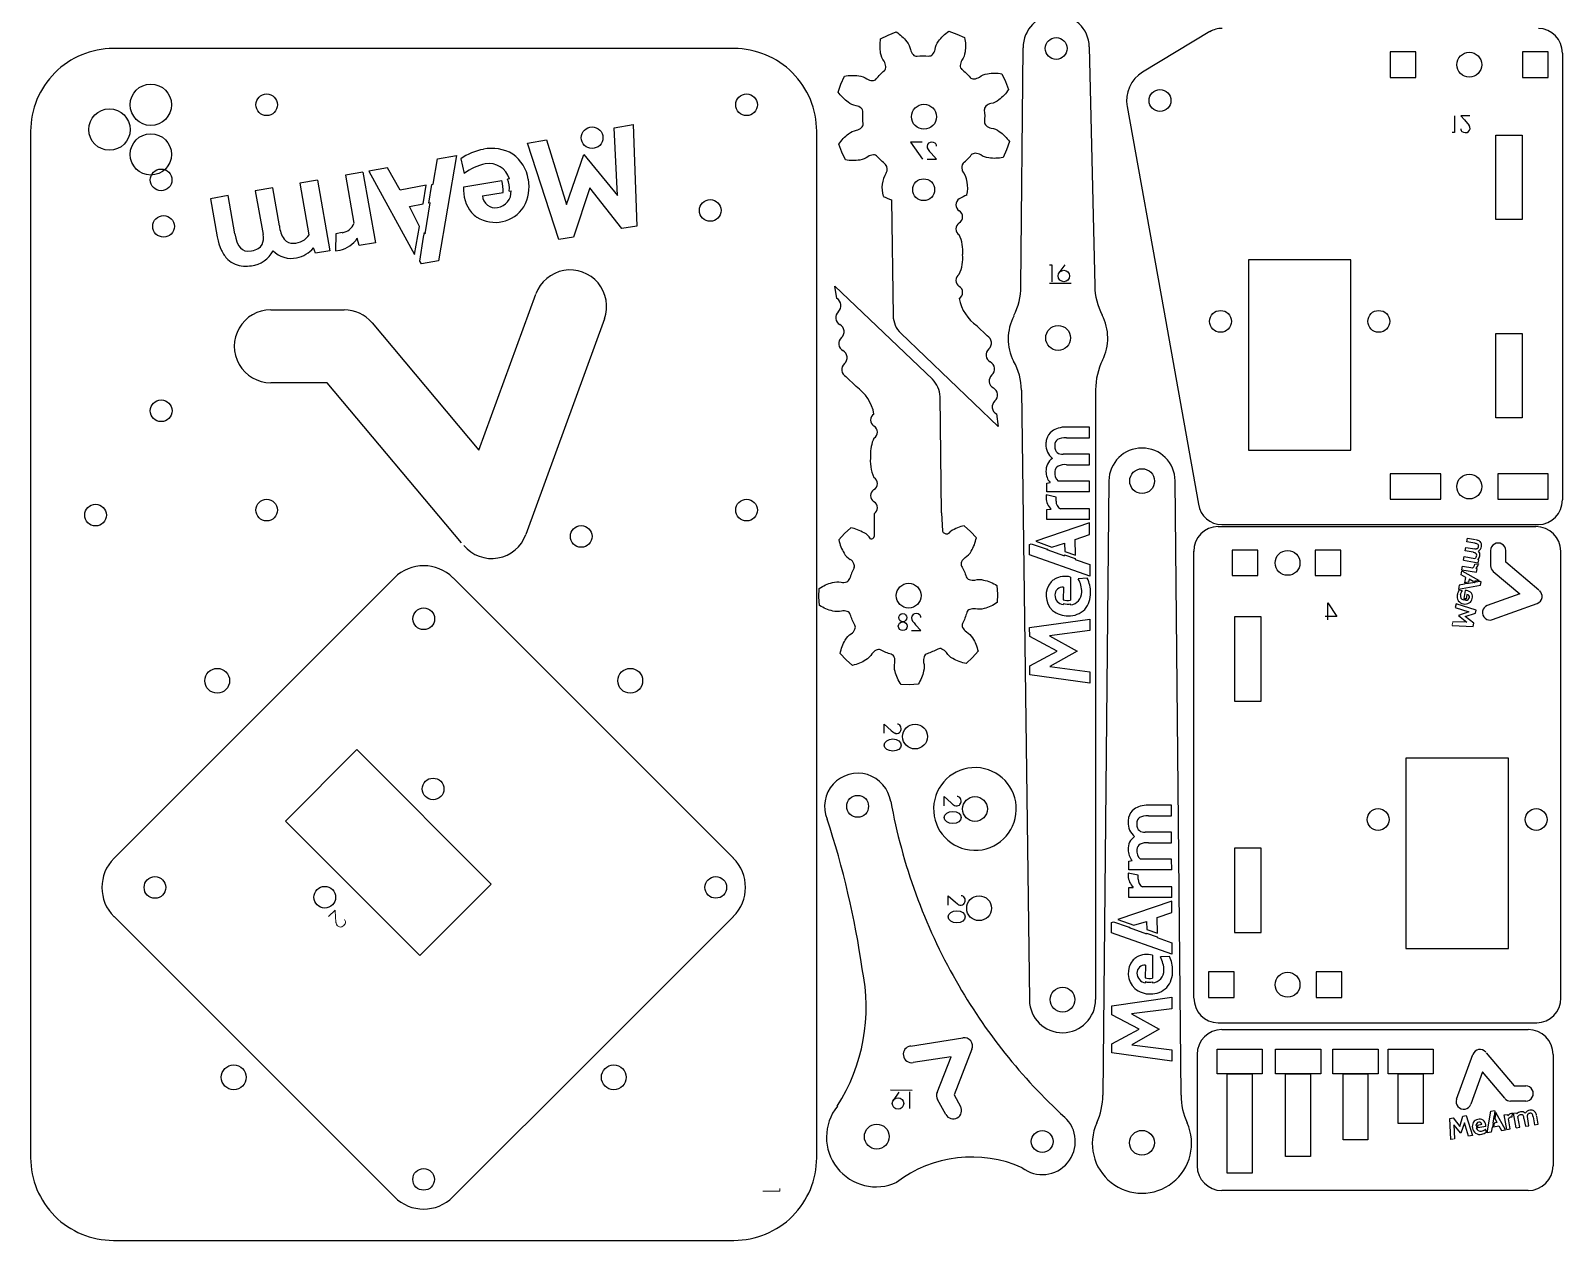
# Model space of a CAD drawing. Header units: centimetres. Extents: x -0.1 to 18.5, y -0.1 to 28.9.
# Drawn here: x -0.05 to 18.46, y -0.07 to 14.56 of the extents above; entities that cross this region are included whole.
import ezdxf

# ---------------------------------------------------------------- set-up
doc = ezdxf.new("R2010")
doc.units = ezdxf.units.CM
doc.header["$MEASUREMENT"] = 0
for name, color, linetype in [('First Cuts', 1, 'Continuous'), ('Last Cut', 250, 'Continuous'), ('Layer 1', 3, 'Continuous'), ('Vector Etch', 5, 'Continuous')]:
    doc.layers.add(name, color=color, linetype=linetype)

msp = doc.modelspace()

# ---------------------------------------------------------------- linework, layer by layer
at = {"layer": 'First Cuts'}
for p, q in [((10.582, 2.281), (11.215, 2.38)), ((11.325, 2.242), (11.111, 1.689)), ((14.289, 2.245), (14.834, 2.245)), ((14.289, 1.945), (14.289, 2.245)), ((14.834, 2.245), (14.834, 1.945)), ((14.993, 2.245), (15.539, 2.245)), ((14.993, 1.945), (14.993, 2.245)), ((15.539, 2.245), (15.539, 1.945)), ((15.688, 2.245), (16.234, 2.245)), ((15.688, 1.945), (15.688, 2.245)), ((16.234, 2.245), (16.234, 1.945)), ((16.353, 2.245), (16.898, 2.245)), ((16.353, 1.945), (16.353, 2.245)), ((16.898, 2.245), (16.898, 1.945)), ((11.072, 2.151), (10.613, 2.08)), ((10.904, 1.718), (11.072, 2.151)), ((14.834, 1.945), (14.289, 1.945)), ((14.411, 0.745), (14.411, 1.945)), ((14.411, 1.945), (14.711, 1.945)), ((14.711, 1.945), (14.711, 0.745)), ((15.539, 1.945), (14.993, 1.945)), ((15.116, 0.945), (15.116, 1.945)), ((15.116, 1.945), (15.416, 1.945)), ((15.416, 1.945), (15.416, 0.945)), ((16.234, 1.945), (15.688, 1.945)), ((15.811, 1.145), (15.811, 1.945)), ((15.811, 1.945), (16.111, 1.945)), ((16.111, 1.945), (16.111, 1.145)), ((16.898, 1.945), (16.353, 1.945)), ((16.476, 1.345), (16.476, 1.945)), ((16.476, 1.945), (16.776, 1.945)), ((16.776, 1.945), (16.776, 1.345)), ((11.111, 1.689), (11.187, 1.551)), ((11.009, 1.453), (10.91, 1.633)), ((16.776, 1.345), (16.476, 1.345)), ((16.111, 1.145), (15.811, 1.145)), ((15.416, 0.945), (15.116, 0.945)), ((14.711, 0.745), (14.411, 0.745))]:
    msp.add_line(p, q, dxfattribs=at)
for points in [[(16.38, 14.299), (16.38, 13.991), (16.69, 13.992), (16.69, 14.299)], [(17.98, 14.299), (17.98, 13.991), (18.29, 13.991), (18.29, 14.299)], [(17.975, 12.275), (17.655, 12.275), (17.655, 13.295), (17.975, 13.295)], [(14.665, 9.485), (15.905, 9.485), (15.905, 11.785), (14.665, 11.785)], [(17.975, 9.875), (17.655, 9.875), (17.655, 10.895), (17.975, 10.895)], [(16.38, 9.199), (16.38, 8.892), (16.99, 8.892), (16.99, 9.199)], [(17.68, 9.199), (17.68, 8.892), (18.29, 8.892), (18.29, 9.199)], [(14.781, 7.968), (14.781, 8.276), (14.471, 8.276), (14.471, 7.968)], [(15.781, 7.968), (15.781, 8.276), (15.471, 8.276), (15.471, 7.968)], [(14.819, 7.472), (14.499, 7.472), (14.499, 6.452), (14.819, 6.452)], [(3.89, 5.865), (5.516, 4.239), (4.652, 3.376), (3.027, 5.001)], [(16.569, 3.462), (17.809, 3.462), (17.809, 5.762), (16.569, 5.762)], [(14.819, 4.672), (14.499, 4.672), (14.499, 3.652), (14.819, 3.652)], [(14.494, 2.868), (14.494, 3.176), (14.184, 3.176), (14.184, 2.868)], [(15.794, 2.868), (15.794, 3.176), (15.484, 3.176), (15.484, 2.868)]]:
    msp.add_lwpolyline(points, close=True, dxfattribs=at)
for centre, radius in [((12.343, 14.342), 0.132), ((17.335, 14.145), 0.15), ((2.801, 13.661), 0.131), ((8.601, 13.661), 0.131), ((13.597, 13.712), 0.132), ((10.745, 13.516), 0.151), ((6.734, 13.263), 0.131), ((1.525, 12.752), 0.131), ((10.741, 12.634), 0.132), ((8.162, 12.383), 0.131), ((1.555, 12.191), 0.131), ((14.329, 11.042), 0.132), ((16.241, 11.042), 0.132), ((12.366, 10.842), 0.15), ((1.526, 9.961), 0.131), ((13.381, 9.111), 0.15), ((17.335, 9.045), 0.15), ((2.801, 8.761), 0.131), ((8.601, 8.761), 0.131), ((0.733, 8.7), 0.131), ((6.602, 8.442), 0.131), ((15.139, 8.122), 0.15), ((10.56, 7.726), 0.15), ((4.699, 7.446), 0.131), ((2.203, 6.697), 0.15), ((7.195, 6.697), 0.15), ((10.637, 6.023), 0.15), ((4.812, 5.389), 0.131), ((9.943, 5.179), 0.132), ((11.361, 5.147), 0.15), ((16.233, 5.019), 0.132), ((18.144, 5.019), 0.132), ((1.451, 4.198), 0.131), ((8.229, 4.199), 0.131), ((3.503, 4.08), 0.131), ((11.411, 3.947), 0.15), ((15.139, 3.022), 0.15), ((12.419, 2.842), 0.15), ((2.403, 1.903), 0.15), ((6.996, 1.903), 0.15), ((10.175, 1.186), 0.15), ((12.174, 1.127), 0.132), ((13.379, 1.111), 0.15), ((4.698, 0.669), 0.131)]:
    msp.add_circle(centre, radius, dxfattribs=at)
for centre, start, end in [((10.597, 2.181), 98.8622, 278.8465), ((11.23, 2.279), 338.8543, 98.8567), ((10.999, 1.682), 158.8641, 208.8584), ((11.098, 1.502), 208.8635, 28.858)]:
    msp.add_arc(centre, 0.102, start, end, dxfattribs=at)
at = {"layer": 'Last Cut'}
msp.add_lwpolyline([(8.448, 14.341), (0.948, 14.341, 0.414214), (-0.052, 13.341), (-0.052, 0.931, 0.414214), (0.948, -0.069), (8.448, -0.069, 0.414214), (9.448, 0.931), (9.448, 13.341, 0.414214)], format="xyb", close=True, dxfattribs=at)
at = {"layer": 'Layer 1'}
for p, q in [((14.201, 14.545), (13.387, 14.056)), ((11.916, 11.464), (11.943, 14.351)), ((12.743, 14.361), (12.809, 11.47)), ((18.46, 14.285), (18.46, 8.885)), ((13.201, 13.638), (13.638, 11.197)), ((10.354, 12.512), (10.372, 11.109)), ((9.691, 11.318), (9.668, 11.468)), ((9.668, 11.468), (10.847, 10.342)), ((13.638, 11.197), (14.061, 8.831)), ((11.385, 10.987), (11.509, 10.867)), ((11.643, 9.773), (10.464, 10.898)), ((9.926, 10.253), (9.802, 10.374)), ((11.922, 10.211), (12.019, 2.837)), ((12.819, 10.217), (12.819, 2.842)), ((10.958, 8.729), (10.939, 10.132)), ((11.62, 9.923), (11.643, 9.773)), ((12.98, 9.115), (12.906, 1.686)), ((13.852, 1.686), (13.78, 9.115)), ((10.142, 8.716), (10.144, 8.442)), ((10.958, 8.729), (10.968, 8.506)), ((9.784, 8.477), (9.86, 8.547)), ((11.232, 8.571), (11.308, 8.502)), ((14.299, 8.562), (18.141, 8.562)), ((14.347, 8.585), (18.17, 8.585)), ((9.715, 8.4), (9.784, 8.477)), ((11.308, 8.502), (11.378, 8.426)), ((14.006, 2.862), (14.006, 8.262)), ((18.442, 5.807), (18.441, 8.262)), ((0.956, 4.552), (4.345, 7.941)), ((5.053, 7.941), (8.441, 4.553)), ((18.442, 2.862), (18.442, 5.807)), ((4.344, 0.456), (0.956, 3.845)), ((8.441, 3.846), (6.774, 2.179)), ((14.299, 2.562), (18.149, 2.562)), ((14.345, 2.479), (18.048, 2.479)), ((6.774, 2.179), (5.051, 0.456)), ((14.045, 2.179), (14.045, 1.499)), ((18.348, 2.179), (18.348, 0.834)), ((14.045, 1.499), (14.045, 0.834)), ((18.048, 0.534), (14.345, 0.534))]:
    msp.add_line(p, q, dxfattribs=at)
for points in [[(10.168, 13.973, -0.048025), (10.266, 14.075, 0.233716), (10.284, 14.123, 0.12831), (10.262, 14.188, -0.135942), (10.221, 14.285, -0.086004), (10.221, 14.458), (10.313, 14.504), (10.41, 14.541, -0.086004), (10.537, 14.423, -0.135942), (10.581, 14.328, 0.12831), (10.614, 14.267, 0.233716), (10.661, 14.249)], [(10.661, 14.249, -0.048025), (10.802, 14.25, 0.233716), (10.849, 14.27, 0.12831), (10.88, 14.331, -0.135942), (10.921, 14.428, -0.086004), (11.045, 14.55), (11.142, 14.516), (11.236, 14.473, -0.086004), (11.241, 14.299, -0.135942), (11.203, 14.201, 0.12831), (11.183, 14.135, 0.233716), (11.203, 14.088)], [(11.201, 14.09, -0.048025), (11.302, 13.992, 0.233716), (11.35, 13.974, 0.12831), (11.415, 13.996, -0.135942), (11.512, 14.036, -0.086004), (11.686, 14.036), (11.731, 13.943), (11.768, 13.846, -0.086004), (11.649, 13.72, -0.135942), (11.554, 13.676, 0.12831), (11.493, 13.643, 0.233716), (11.474, 13.596)], [(10.009, 13.431, -0.048025), (10.007, 13.572, 0.233716), (9.987, 13.619, 0.12831), (9.925, 13.65, -0.135942), (9.829, 13.691, -0.086004), (9.707, 13.814), (9.74, 13.912), (9.784, 14.006, -0.086004), (9.957, 14.011, -0.135942), (10.055, 13.974, 0.12831), (10.121, 13.954, 0.233716), (10.168, 13.973)], [(11.474, 13.597, -0.048025), (11.476, 13.456, 0.233716), (11.496, 13.409, 0.12831), (11.558, 13.379, -0.135942), (11.655, 13.338, -0.086004), (11.778, 13.216), (11.744, 13.118), (11.701, 13.024, -0.086004), (11.528, 13.018, -0.135942), (11.43, 13.055, 0.12831), (11.364, 13.074, 0.233716), (11.317, 13.054)], [(10.281, 12.939, -0.048025), (10.18, 13.037, 0.233716), (10.133, 13.055, 0.12831), (10.067, 13.033, -0.135942), (9.97, 12.993, -0.086004), (9.797, 12.994), (9.751, 13.086), (9.715, 13.183, -0.086004), (9.834, 13.31, -0.135942), (9.929, 13.353, 0.12831), (9.99, 13.386, 0.233716), (10.009, 13.433)], [(11.199, 8.084, -0.048025), (11.255, 7.955, 0.233716), (11.292, 7.92, 0.12831), (11.36, 7.915, -0.135942), (11.465, 7.915, -0.086004), (11.626, 7.848), (11.632, 7.745), (11.629, 7.642, -0.086004), (11.471, 7.57, -0.135942), (11.366, 7.566, 0.12831), (11.298, 7.559, 0.233716), (11.262, 7.523)], [(9.909, 7.37, -0.048025), (9.854, 7.5, 0.233716), (9.817, 7.535, 0.12831), (9.748, 7.54, -0.135942), (9.643, 7.54, -0.086004), (9.483, 7.607), (9.476, 7.71), (9.48, 7.813, -0.086004), (9.638, 7.885, -0.135942), (9.743, 7.888, 0.12831), (9.812, 7.895, 0.233716), (9.847, 7.932)], [(11.262, 7.523, -0.048025), (11.211, 7.391, 0.233716), (11.212, 7.341, 0.12831), (11.257, 7.289, -0.135942), (11.332, 7.215, -0.086004), (11.399, 7.055), (11.331, 6.977), (11.256, 6.906, -0.086004), (11.093, 6.966, -0.135942), (11.016, 7.038, 0.12831), (10.962, 7.081, 0.233716), (10.911, 7.08)], [(10.35, 7.017, -0.048025), (10.219, 7.07, 0.233716), (10.168, 7.068, 0.12831), (10.116, 7.023, -0.135942), (10.042, 6.949, -0.086004), (9.882, 6.883), (9.804, 6.951), (9.733, 7.027, -0.086004), (9.794, 7.189, -0.135942), (9.866, 7.266, 0.12831), (9.91, 7.319, 0.233716), (9.909, 7.37)], [(10.911, 7.08, -0.048025), (10.782, 7.024, 0.233716), (10.746, 6.988, 0.12831), (10.741, 6.919, -0.135942), (10.741, 6.814, -0.086004), (10.674, 6.654), (10.571, 6.647), (10.468, 6.651, -0.086004), (10.396, 6.809, -0.135942), (10.393, 6.914, 0.12831), (10.386, 6.983, 0.233716), (10.35, 7.018)]]:
    msp.add_lwpolyline(points, format="xyb", dxfattribs=at)
for centre, radius, start, end in [((12.343, 14.352), 0.4, 1.2969, 180.1729), ((14.347, 14.302), 0.283, 90.0536, 121.0509), ((18.165, 14.29), 0.295, 359.0903, 89.0355), ((13.599, 13.711), 0.405, 121.5603, 190.4708), ((10.708, 13.55), 0.785, 310.5848, 320.842), ((10.607, 12.652), 0.37, 149.9622, 195.2299), ((10.219, 12.884), 0.0826, 324.8063, 41.1432), ((11.273, 12.905), 0.0732, 137.6571, 206.1693), ((10.885, 12.657), 0.388, 347.053, 33.6892), ((10.625, 13.319), 0.852, 243.9162, 251.4724), ((11.216, 12.452), 0.0858, 122.2766, 238.752), ((13.209, 8.547), 4.469, 115.8198, 117.1297), ((11.215, 12.16), 0.0851, 120.9818, 239.0182), ((11.127, 12.306), 0.0851, 300.9784, 59.0216), ((10.737, 11.89), 0.477, 355.3622, 24.4893), ((10.75, 11.806), 0.464, 335.1644, 5.5826), ((11.215, 11.538), 0.0851, 120.9823, 239.0256), ((9.646, 11.233), 0.0965, 311.6057, 61.8212), ((11.127, 11.392), 0.0851, 300.9724, 59.0276), ((11.679, 11.412), 0.516, 190.3626, 235.3683), ((11.116, 11.472), 0.8, 333.273, 359.4535), ((13.608, 11.488), 0.8, 181.2963, 207.4893), ((9.774, 11.088), 0.0965, 131.6105, 241.8083), ((10.672, 11.115), 0.3, 181.0441, 226.0438), ((12.366, 10.842), 0.6, 333.4706, 27.4799), ((9.683, 10.918), 0.0965, 311.6201, 61.8059), ((12.363, 10.831), 0.6, 152.7001, 206.7174), ((9.811, 10.774), 0.0965, 131.6073, 241.8123), ((11.464, 10.781), 0.0965, 311.6076, 61.8185), ((9.72, 10.604), 0.0965, 311.6118, 61.8071), ((11.592, 10.637), 0.0965, 131.6118, 241.8071), ((11.501, 10.467), 0.0965, 311.6073, 61.8123), ((11.254, 10.217), 0.668, 359.4357, 30.9804), ((13.619, 10.216), 0.8, 153.4726, 179.9986), ((9.848, 10.459), 0.0965, 131.6076, 241.8185), ((11.629, 10.323), 0.0965, 131.6201, 241.8059), ((9.633, 9.829), 0.516, 10.3626, 55.3683), ((10.639, 10.126), 0.3, 1.0441, 46.0438), ((11.538, 10.152), 0.0965, 311.6105, 61.8083), ((11.666, 10.008), 0.0965, 131.6057, 241.8212), ((10.184, 9.849), 0.0851, 120.9724, 239.0276), ((10.528, 9.446), 0.429, 154.6294, 183.3067), ((10.097, 9.703), 0.0851, 300.9823, 59.0256), ((13.38, 9.111), 0.4, 0.56, 179.4314), ((10.607, 9.361), 0.511, 173.3117, 203.9982), ((10.097, 9.081), 0.0851, 300.9818, 59.0182), ((10.184, 8.935), 0.0851, 120.9784, 239.0216), ((10.096, 8.788), 0.0858, 302.2766, 58.752), ((14.35, 8.878), 0.293, 189.355, 269.2705), ((18.165, 8.88), 0.295, 270.9501, 0.9237), ((9.761, 8.048), 0.508, 59.1984, 78.8608), ((11.337, 8.074), 0.508, 101.9482, 121.6106), ((14.303, 8.265), 0.297, 90.6986, 180.6686), ((18.141, 8.262), 0.3, 0.0282, 89.9997), ((10.212, 8.508), 0.508, 192.2168, 211.8792), ((9.93, 8.312), 0.197, 31.0466, 62.0123), ((10.105, 8.453), 0.0408, 260.3161, 343.4841), ((11.017, 8.528), 0.054, 203.5635, 281.6328), ((11.005, 8.55), 0.0781, 286.7188, 326.3575), ((10.88, 8.526), 0.508, 328.9298, 348.5922), ((9.952, 8.335), 0.197, 209.0653, 240.031), ((9.776, 8.053), 0.136, 25.9246, 55.1712), ((11.322, 8.077), 0.136, 125.6378, 154.8844), ((11.142, 8.357), 0.197, 300.778, 331.7437), ((4.699, 7.588), 0.5, 45, 135), ((10.552, 7.721), 0.736, 152.4564, 163.4544), ((9.847, 8.086), 0.0575, 334.6836, 27.3029), ((11.25, 8.109), 0.0575, 153.5061, 206.1254), ((10.637, 6.023), 0.5, 268.2107, 268.2107), ((9.945, 5.177), 0.402, 8.7174, 202.4361), ((11.361, 5.147), 0.5, 268.517, 268.2107), ((17.119, 6.476), 6.888, 190.3497, 209.6458), ((-0.32, 1.743), 10.423, 8.1048, 18.3468), ((1.31, 4.198), 0.5, 135, 225), ((8.087, 4.199), 0.5, 315, 45), ((11.411, 3.947), 0.5, 271.483, 271.483), ((7.797, 2.756), 2.249, 327.6825, 11.7178), ((16.98, 6.382), 6.721, 209.5356, 227.567), ((12.419, 2.842), 0.4, 180.7533, 0.0002), ((14.303, 2.858), 0.296, 179.3162, 269.3105), ((18.146, 2.858), 0.296, 270.6864, 0.6827), ((14.346, 2.178), 0.301, 90.1673, 179.8308), ((18.047, 2.178), 0.301, 0.1692, 89.8327), ((12.059, 1.695), 0.847, 336.0799, 359.438), ((14.699, 1.694), 0.847, 180.5178, 203.8794), ((10.167, 1.179), 0.6, 141.4374, 294.7028), ((12.174, 1.127), 0.4, 232.6673, 47.3451), ((13.379, 1.101), 0.6, 155.3946, 231.7944), ((13.379, 1.101), 0.6, 308.1991, 24.5947), ((11.323, -0.571), 1.509, 66.2163, 127.0829), ((14.346, 0.835), 0.301, 180.1692, 269.8327), ((18.047, 0.835), 0.301, 270.1673, 359.8308), ((13.379, 1.101), 0.6, 231.7944, 308.1948), ((4.698, 0.81), 0.5, 225, 315)]:
    msp.add_arc(centre, radius, start, end, dxfattribs=at)
at = {"layer": 'Vector Etch'}
for p, q in [((17.157, 13.529), (17.157, 13.326)), ((17.343, 13.529), (17.232, 13.529)), ((17.232, 13.529), (17.278, 13.478)), ((7.001, 13.382), (7.229, 13.422)), ((7.039, 12.563), (7.001, 13.382)), ((7.229, 13.422), (7.273, 12.195)), ((17.278, 13.478), (17.335, 13.41)), ((5.954, 13.198), (6.182, 13.238)), ((6.331, 12.03), (5.954, 13.198)), ((6.182, 13.238), (6.425, 12.454)), ((10.721, 13.208), (10.583, 13.208)), ((10.583, 13.208), (10.729, 13.005)), ((17.157, 13.326), (17.128, 13.326)), ((4.815, 12.699), (4.867, 13.006)), ((4.867, 13.006), (5.094, 13.046)), ((5.094, 13.046), (4.879, 11.774)), ((5.147, 13.006), (5.189, 12.829)), ((6.425, 12.454), (6.635, 13.058)), ((6.635, 13.058), (7.039, 12.563)), ((10.784, 13.005), (10.896, 13.005)), ((10.896, 13.005), (10.832, 13.075)), ((3.965, 12.848), (3.753, 12.811)), ((3.753, 12.811), (3.856, 12.228)), ((3.965, 12.848), (4.116, 11.993)), ((4.263, 12.9), (4.036, 12.86)), ((4.036, 12.86), (4.589, 11.851)), ((4.416, 12.629), (4.263, 12.9)), ((2.874, 12.656), (2.664, 12.619)), ((2.664, 12.619), (2.757, 12.091)), ((2.955, 12.196), (2.874, 12.656)), ((3.415, 12.751), (3.203, 12.714)), ((3.203, 12.714), (3.312, 12.09)), ((3.415, 12.751), (3.565, 11.896)), ((4.727, 12.689), (4.416, 12.629)), ((4.693, 12.465), (4.727, 12.689)), ((4.762, 12.471), (4.797, 12.696)), ((4.797, 12.696), (4.815, 12.699)), ((5.182, 12.669), (5.642, 12.745)), ((5.409, 12.561), (5.66, 12.6)), ((5.734, 12.766), (5.713, 12.762)), ((5.733, 12.618), (5.754, 12.621)), ((6.705, 12.658), (6.51, 12.061)), ((7.094, 12.164), (6.705, 12.658)), ((2.336, 12.562), (2.124, 12.524)), ((2.124, 12.524), (2.204, 12.064)), ((2.416, 12.101), (2.336, 12.562)), ((4.529, 12.431), (4.693, 12.465)), ((4.647, 12.19), (4.529, 12.431)), ((4.715, 12.102), (4.777, 12.474)), ((4.777, 12.474), (4.762, 12.471)), ((2.204, 12.064), (2.214, 12.017)), ((2.416, 12.101), (2.427, 12.047)), ((2.427, 12.047), (2.442, 12.002)), ((2.761, 12.059), (2.757, 12.091)), ((2.761, 12.027), (2.761, 12.059)), ((3.637, 12.101), (3.631, 11.894)), ((3.715, 12.115), (3.637, 12.101)), ((3.917, 11.958), (3.896, 12.048)), ((4.589, 11.851), (4.647, 12.19)), ((4.653, 11.771), (4.698, 12.062)), ((4.698, 12.062), (4.707, 12.117)), ((4.707, 12.117), (4.715, 12.102)), ((6.51, 12.061), (6.331, 12.03)), ((7.273, 12.195), (7.094, 12.164)), ((2.214, 12.017), (2.224, 11.978)), ((2.224, 11.978), (2.239, 11.937)), ((2.239, 11.937), (2.255, 11.9)), ((2.442, 12.002), (2.461, 11.961)), ((2.461, 11.961), (2.483, 11.931)), ((2.483, 11.931), (2.51, 11.91)), ((2.51, 11.91), (2.539, 11.896)), ((2.539, 11.896), (2.575, 11.892)), ((2.575, 11.892), (2.617, 11.895)), ((2.617, 11.895), (2.64, 11.9)), ((2.64, 11.9), (2.664, 11.908)), ((2.664, 11.908), (2.682, 11.914)), ((2.682, 11.914), (2.7, 11.924)), ((2.7, 11.924), (2.727, 11.945)), ((2.727, 11.945), (2.745, 11.97)), ((2.745, 11.97), (2.756, 11.998)), ((2.756, 11.998), (2.761, 12.027)), ((3.391, 11.865), (3.367, 11.93)), ((3.565, 11.896), (3.391, 11.865)), ((3.631, 11.894), (3.687, 11.903)), ((4.116, 11.993), (3.917, 11.958)), ((4.672, 11.738), (4.653, 11.771)), ((4.879, 11.774), (4.672, 11.738)), ((12.263, 11.725), (12.292, 11.725)), ((12.292, 11.725), (12.292, 11.522)), ((12.447, 11.726), (12.376, 11.627)), ((12.262, 11.504), (12.523, 11.504)), ((5.367, 9.484), (6.055, 11.373)), ((2.851, 11.182), (3.737, 11.182)), ((4.075, 11.024), (5.367, 9.484)), ((6.883, 11.072), (5.934, 8.465)), ((3.532, 10.301), (2.851, 10.301)), ((5.157, 8.364), (3.532, 10.301)), ((12.389, 9.757), (12.365, 9.751)), ((12.406, 9.631), (12.38, 9.624)), ((12.414, 9.762), (12.389, 9.757)), ((12.434, 9.635), (12.406, 9.631)), ((12.438, 9.764), (12.414, 9.762)), ((12.467, 9.636), (12.434, 9.635)), ((12.467, 9.765), (12.438, 9.764)), ((12.746, 9.765), (12.467, 9.765)), ((12.467, 9.636), (12.746, 9.636)), ((12.746, 9.636), (12.746, 9.765)), ((12.327, 9.564), (12.325, 9.539)), ((12.325, 9.539), (12.325, 9.525)), ((12.325, 9.525), (12.327, 9.51)), ((12.334, 9.585), (12.327, 9.564)), ((12.327, 9.51), (12.33, 9.499)), ((12.33, 9.499), (12.333, 9.487)), ((12.333, 9.487), (12.343, 9.469)), ((12.345, 9.601), (12.334, 9.585)), ((12.343, 9.469), (12.356, 9.456)), ((12.36, 9.614), (12.345, 9.601)), ((12.356, 9.456), (12.371, 9.446)), ((12.38, 9.624), (12.36, 9.614)), ((12.371, 9.446), (12.388, 9.441)), ((12.388, 9.441), (12.407, 9.438)), ((12.407, 9.438), (12.426, 9.437)), ((12.746, 9.437), (12.426, 9.437)), ((12.467, 9.309), (12.746, 9.309)), ((12.746, 9.309), (12.746, 9.437)), ((12.228, 9.087), (12.268, 9.094)), ((12.228, 8.981), (12.228, 9.087)), ((12.747, 9.11), (12.368, 9.11)), ((12.747, 8.982), (12.747, 9.11)), ((12.341, 8.918), (12.22, 8.943)), ((12.22, 8.943), (12.22, 8.908)), ((12.747, 8.982), (12.228, 8.981)), ((12.341, 8.87), (12.341, 8.918)), ((12.228, 8.767), (12.283, 8.77)), ((12.228, 8.647), (12.228, 8.767)), ((12.747, 8.776), (12.393, 8.776)), ((12.747, 8.648), (12.747, 8.776)), ((12.747, 8.605), (12.096, 8.383)), ((12.747, 8.648), (12.228, 8.647)), ((12.747, 8.467), (12.747, 8.605)), ((12.021, 8.346), (12.042, 8.353)), ((12.021, 8.22), (12.021, 8.346)), ((12.042, 8.353), (12.209, 8.297)), ((12.096, 8.383), (12.29, 8.314)), ((12.29, 8.314), (12.443, 8.359)), ((12.443, 8.359), (12.447, 8.259)), ((12.572, 8.405), (12.747, 8.467)), ((12.575, 8.215), (12.572, 8.405)), ((17.306, 8.378), (17.314, 8.422)), ((17.402, 8.361), (17.306, 8.378)), ((17.314, 8.422), (17.409, 8.405)), ((17.402, 8.361), (17.413, 8.359)), ((17.413, 8.359), (17.422, 8.356)), ((17.419, 8.403), (17.427, 8.401)), ((17.422, 8.356), (17.431, 8.352)), ((17.427, 8.401), (17.436, 8.398)), ((17.431, 8.352), (17.437, 8.347)), ((17.436, 8.398), (17.443, 8.395)), ((17.437, 8.347), (17.441, 8.342)), ((17.441, 8.342), (17.444, 8.336)), ((17.444, 8.336), (17.445, 8.328)), ((12.748, 7.963), (12.021, 8.22)), ((12.209, 8.297), (12.241, 8.286)), ((12.241, 8.286), (12.231, 8.283)), ((12.231, 8.283), (12.444, 8.208)), ((12.444, 8.208), (12.444, 8.218)), ((12.444, 8.218), (12.572, 8.174)), ((12.447, 8.259), (12.575, 8.215)), ((12.572, 8.174), (12.572, 8.163)), ((12.572, 8.163), (12.748, 8.101)), ((17.267, 8.154), (17.275, 8.198)), ((17.267, 8.154), (17.444, 8.123)), ((17.275, 8.198), (17.404, 8.176)), ((17.287, 8.266), (17.294, 8.31)), ((17.382, 8.25), (17.287, 8.266)), ((17.294, 8.31), (17.404, 8.291)), ((17.41, 8.29), (17.404, 8.291)), ((17.417, 8.29), (17.41, 8.29)), ((17.423, 8.291), (17.417, 8.29)), ((17.429, 8.293), (17.423, 8.291)), ((17.434, 8.297), (17.429, 8.293)), ((17.438, 8.302), (17.434, 8.297)), ((17.451, 8.159), (17.437, 8.164)), ((17.44, 8.306), (17.438, 8.302)), ((17.442, 8.31), (17.44, 8.306)), ((17.443, 8.315), (17.442, 8.31)), ((17.444, 8.32), (17.443, 8.315)), ((17.445, 8.328), (17.444, 8.32)), ((17.444, 8.123), (17.451, 8.159)), ((17.592, 8.271), (17.592, 8.088)), ((17.775, 8.13), (17.775, 8.271)), ((12.748, 8.101), (12.748, 7.963)), ((17.236, 7.979), (17.245, 8.026)), ((17.292, 7.947), (17.236, 7.979)), ((17.245, 8.026), (17.454, 7.911)), ((17.247, 8.04), (17.255, 8.084)), ((17.247, 8.04), (17.424, 8.009)), ((17.255, 8.084), (17.376, 8.063)), ((17.399, 8.092), (17.402, 8.108)), ((17.402, 8.108), (17.445, 8.11)), ((17.431, 8.05), (17.413, 8.055)), ((17.424, 8.009), (17.431, 8.05)), ((17.445, 8.11), (17.443, 8.098)), ((17.625, 8.018), (17.944, 7.75)), ((18.176, 7.793), (17.775, 8.13)), ((12.43, 7.828), (12.427, 7.676)), ((12.517, 7.95), (12.514, 7.671)), ((12.719, 7.936), (12.61, 7.93)), ((17.214, 7.854), (17.206, 7.806)), ((17.206, 7.806), (17.469, 7.851)), ((17.278, 7.864), (17.214, 7.854)), ((17.214, 7.796), (17.251, 7.787)), ((17.284, 7.788), (17.268, 7.693)), ((17.279, 7.868), (17.278, 7.864)), ((17.325, 7.875), (17.279, 7.868)), ((17.28, 7.882), (17.292, 7.947)), ((17.327, 7.89), (17.28, 7.882)), ((17.402, 7.885), (17.325, 7.872)), ((17.325, 7.872), (17.325, 7.875)), ((17.334, 7.924), (17.327, 7.89)), ((17.383, 7.899), (17.334, 7.924)), ((17.454, 7.911), (17.383, 7.899)), ((17.41, 7.888), (17.399, 7.887)), ((17.399, 7.887), (17.402, 7.885)), ((17.47, 7.898), (17.41, 7.888)), ((17.469, 7.851), (17.477, 7.894)), ((17.477, 7.894), (17.47, 7.898)), ((12.43, 7.631), (12.43, 7.618)), ((12.517, 7.615), (12.517, 7.628)), ((15.625, 7.435), (15.625, 7.64)), ((15.625, 7.64), (15.736, 7.473)), ((17.175, 7.628), (17.166, 7.581)), ((17.417, 7.55), (17.175, 7.628)), ((17.264, 7.674), (17.265, 7.678)), ((17.295, 7.674), (17.294, 7.67)), ((17.307, 7.741), (17.298, 7.689)), ((17.944, 7.75), (17.553, 7.607)), ((17.615, 7.436), (18.155, 7.632)), ((12.022, 7.34), (12.748, 7.441)), ((12.748, 7.441), (12.749, 7.303)), ((15.736, 7.473), (15.592, 7.473)), ((17.306, 7.404), (17.137, 7.411)), ((17.166, 7.581), (17.329, 7.531)), ((17.329, 7.531), (17.204, 7.487)), ((17.204, 7.487), (17.306, 7.404)), ((17.286, 7.473), (17.41, 7.513)), ((17.389, 7.392), (17.286, 7.473)), ((17.41, 7.513), (17.417, 7.55)), ((10.596, 7.304), (10.707, 7.304)), ((10.707, 7.304), (10.644, 7.374)), ((12.023, 7.231), (12.022, 7.34)), ((12.354, 7.055), (12.023, 7.231)), ((12.749, 7.303), (12.262, 7.24)), ((12.262, 7.24), (12.596, 7.055)), ((17.128, 7.364), (17.382, 7.355)), ((17.382, 7.355), (17.389, 7.392)), ((12.023, 6.877), (12.354, 7.055)), ((12.596, 7.055), (12.264, 6.868)), ((12.023, 6.768), (12.023, 6.877)), ((12.264, 6.868), (12.749, 6.806)), ((12.749, 6.668), (12.023, 6.768)), ((12.749, 6.806), (12.749, 6.668)), ((10.265, 6.062), (10.265, 6.173)), ((10.265, 6.173), (10.35, 6.096)), ((10.35, 6.096), (10.37, 6.079)), ((10.37, 6.079), (10.38, 6.072)), ((10.38, 6.072), (10.391, 6.065)), ((10.989, 5.186), (10.989, 5.297)), ((10.989, 5.297), (11.074, 5.22)), ((11.074, 5.22), (11.094, 5.203)), ((11.094, 5.203), (11.103, 5.196)), ((11.103, 5.196), (11.115, 5.19)), ((13.38, 5.186), (13.357, 5.18)), ((13.406, 5.191), (13.38, 5.186)), ((13.43, 5.193), (13.406, 5.191)), ((13.459, 5.193), (13.43, 5.193)), ((13.738, 5.194), (13.459, 5.193)), ((13.738, 5.065), (13.738, 5.194)), ((13.326, 5.014), (13.319, 4.993)), ((13.336, 5.03), (13.326, 5.014)), ((13.351, 5.043), (13.336, 5.03)), ((13.372, 5.053), (13.351, 5.043)), ((13.398, 5.06), (13.372, 5.053)), ((13.426, 5.064), (13.398, 5.06)), ((13.459, 5.065), (13.426, 5.064)), ((13.459, 5.065), (13.738, 5.065)), ((13.319, 4.993), (13.317, 4.968)), ((13.317, 4.968), (13.317, 4.954)), ((13.317, 4.954), (13.319, 4.939)), ((13.319, 4.939), (13.321, 4.928)), ((13.321, 4.928), (13.325, 4.916)), ((13.325, 4.916), (13.335, 4.898)), ((13.335, 4.898), (13.348, 4.885)), ((13.348, 4.885), (13.363, 4.875)), ((13.363, 4.875), (13.38, 4.87)), ((13.38, 4.87), (13.399, 4.866)), ((13.399, 4.866), (13.418, 4.865)), ((13.738, 4.866), (13.418, 4.865)), ((13.738, 4.738), (13.738, 4.866)), ((13.459, 4.738), (13.738, 4.738)), ((13.22, 4.516), (13.26, 4.523)), ((13.22, 4.41), (13.22, 4.516)), ((13.738, 4.539), (13.36, 4.539)), ((13.739, 4.41), (13.738, 4.539)), ((13.333, 4.347), (13.212, 4.371)), ((13.212, 4.371), (13.212, 4.337)), ((13.739, 4.41), (13.22, 4.41)), ((13.333, 4.299), (13.333, 4.347)), ((11.039, 3.986), (11.039, 4.097)), ((11.039, 4.097), (11.124, 4.02)), ((13.22, 4.196), (13.275, 4.199)), ((13.22, 4.076), (13.22, 4.196)), ((13.739, 4.076), (13.22, 4.076)), ((13.739, 4.205), (13.385, 4.205)), ((13.739, 4.076), (13.739, 4.205)), ((11.124, 4.02), (11.144, 4.003)), ((11.144, 4.003), (11.153, 3.996)), ((11.153, 3.996), (11.165, 3.99)), ((13.739, 4.034), (13.088, 3.812)), ((13.564, 3.833), (13.739, 3.896)), ((13.739, 3.896), (13.739, 4.034)), ((13.013, 3.775), (13.034, 3.782)), ((13.013, 3.649), (13.013, 3.775)), ((13.034, 3.782), (13.201, 3.726)), ((13.088, 3.812), (13.281, 3.743)), ((13.201, 3.726), (13.232, 3.715)), ((13.232, 3.715), (13.223, 3.712)), ((13.223, 3.712), (13.436, 3.637)), ((13.281, 3.743), (13.435, 3.788)), ((13.435, 3.788), (13.439, 3.688)), ((13.567, 3.644), (13.564, 3.833)), ((13.74, 3.392), (13.013, 3.649)), ((13.436, 3.637), (13.436, 3.646)), ((13.436, 3.646), (13.564, 3.603)), ((13.439, 3.688), (13.567, 3.644)), ((13.564, 3.603), (13.564, 3.592)), ((13.564, 3.592), (13.74, 3.53)), ((13.74, 3.53), (13.74, 3.392)), ((13.508, 3.379), (13.506, 3.1)), ((13.711, 3.365), (13.602, 3.358)), ((13.421, 3.257), (13.419, 3.105)), ((13.422, 3.06), (13.422, 3.047)), ((13.509, 3.044), (13.509, 3.057)), ((13.014, 2.768), (13.74, 2.87)), ((13.74, 2.87), (13.74, 2.732)), ((13.014, 2.66), (13.014, 2.768)), ((13.346, 2.484), (13.014, 2.66)), ((13.74, 2.732), (13.254, 2.669)), ((13.254, 2.669), (13.588, 2.484)), ((13.015, 2.306), (13.346, 2.484)), ((13.588, 2.484), (13.255, 2.297)), ((13.015, 2.197), (13.015, 2.306)), ((13.255, 2.297), (13.741, 2.235)), ((13.741, 2.235), (13.741, 2.097)), ((13.741, 2.097), (13.015, 2.197)), ((17.182, 1.639), (17.379, 2.179)), ((17.54, 2.2), (17.876, 1.799)), ((17.496, 1.968), (17.354, 1.577)), ((17.764, 1.649), (17.496, 1.968)), ((10.602, 1.745), (10.342, 1.746)), ((10.44, 1.722), (10.371, 1.622)), ((10.572, 1.524), (10.573, 1.727)), ((17.876, 1.799), (18.017, 1.799)), ((17.553, 1.23), (17.597, 1.493)), ((17.597, 1.493), (17.64, 1.501)), ((17.644, 1.494), (17.635, 1.434)), ((17.64, 1.501), (17.644, 1.494)), ((18.017, 1.616), (17.834, 1.616)), ((17.101, 1.406), (17.139, 1.413)), ((17.111, 1.152), (17.101, 1.406)), ((17.139, 1.413), (17.219, 1.31)), ((17.234, 1.228), (17.15, 1.33)), ((17.15, 1.33), (17.158, 1.16)), ((17.219, 1.31), (17.259, 1.434)), ((17.277, 1.353), (17.234, 1.228)), ((17.259, 1.434), (17.297, 1.441)), ((17.327, 1.19), (17.277, 1.353)), ((17.297, 1.441), (17.374, 1.199)), ((17.42, 1.319), (17.416, 1.318)), ((17.488, 1.331), (17.435, 1.322)), ((17.535, 1.308), (17.439, 1.292)), ((17.611, 1.302), (17.6, 1.238)), ((17.614, 1.302), (17.611, 1.302)), ((17.622, 1.349), (17.614, 1.302)), ((17.631, 1.426), (17.618, 1.348)), ((17.618, 1.348), (17.622, 1.349)), ((17.636, 1.35), (17.629, 1.304)), ((17.629, 1.304), (17.693, 1.316)), ((17.633, 1.422), (17.631, 1.426)), ((17.635, 1.434), (17.633, 1.422)), ((17.67, 1.358), (17.636, 1.35)), ((17.657, 1.477), (17.645, 1.407)), ((17.645, 1.407), (17.67, 1.358)), ((17.772, 1.268), (17.657, 1.477)), ((17.693, 1.316), (17.725, 1.26)), ((17.755, 1.448), (17.796, 1.455)), ((17.787, 1.271), (17.755, 1.448)), ((17.796, 1.455), (17.801, 1.437)), ((17.83, 1.279), (17.809, 1.4)), ((17.838, 1.423), (17.855, 1.426)), ((17.856, 1.469), (17.844, 1.467)), ((17.855, 1.426), (17.856, 1.469)), ((17.869, 1.468), (17.906, 1.475)), ((17.901, 1.291), (17.869, 1.468)), ((17.901, 1.291), (17.945, 1.299)), ((17.906, 1.475), (17.91, 1.461)), ((17.945, 1.299), (17.922, 1.428)), ((17.996, 1.406), (18.013, 1.311)), ((18.013, 1.311), (18.056, 1.318)), ((18.037, 1.447), (18.036, 1.441)), ((18.036, 1.441), (18.036, 1.434)), ((18.036, 1.434), (18.037, 1.428)), ((18.039, 1.453), (18.037, 1.447)), ((18.056, 1.318), (18.037, 1.428)), ((18.043, 1.458), (18.039, 1.453)), ((18.049, 1.462), (18.043, 1.458)), ((18.052, 1.464), (18.049, 1.462)), ((18.056, 1.466), (18.052, 1.464)), ((18.061, 1.467), (18.056, 1.466)), ((18.066, 1.468), (18.061, 1.467)), ((18.075, 1.469), (18.066, 1.468)), ((18.082, 1.468), (18.075, 1.469)), ((18.088, 1.465), (18.082, 1.468)), ((18.094, 1.461), (18.088, 1.465)), ((18.098, 1.455), (18.094, 1.461)), ((18.102, 1.446), (18.098, 1.455)), ((18.105, 1.437), (18.102, 1.446)), ((18.107, 1.426), (18.105, 1.437)), ((18.107, 1.426), (18.124, 1.33)), ((18.124, 1.33), (18.168, 1.338)), ((18.144, 1.46), (18.141, 1.467)), ((18.147, 1.451), (18.144, 1.46)), ((18.149, 1.443), (18.147, 1.451)), ((18.168, 1.338), (18.151, 1.433)), ((17.374, 1.199), (17.327, 1.19)), ((17.42, 1.288), (17.425, 1.289)), ((17.542, 1.238), (17.533, 1.275)), ((17.6, 1.238), (17.553, 1.23)), ((17.725, 1.26), (17.772, 1.268)), ((17.787, 1.271), (17.83, 1.279))]:
    msp.add_line(p, q, dxfattribs=at)
at = {"layer": 'Vector Etch', "color": 1}
for centre in [(1.401, 13.661), (0.901, 13.361), (1.401, 13.061)]:
    msp.add_circle(centre, 0.25, dxfattribs=at)
at = {"layer": 'Vector Etch'}
for centre, radius in [((12.436, 11.591), 0.0694), ((10.489, 7.357), 0.0542), ((10.489, 7.46), 0.0487), ((10.431, 1.587), 0.0694)]:
    msp.add_circle(centre, radius, dxfattribs=at)
for centre, radius, start, end in [((17.275, 13.369), 0.0429, 177.5115, 230.8793), ((17.288, 13.396), 0.0711, 234.756, 303.232), ((17.287, 13.378), 0.0579, 313.2365, 33.8205), ((10.84, 13.155), 0.0577, 132.7291, 218.5453), ((10.84, 13.138), 0.0711, 54.7566, 123.2326), ((10.852, 13.164), 0.0435, 357.8859, 47.2787), ((5.524, 12.492), 0.638, 99.3049, 126.2641), ((5.526, 12.659), 0.475, 58.453, 102.7988), ((5.511, 12.69), 0.457, 8.8385, 54.7613), ((11.083, 13.322), 0.352, 215.1458, 224.5692), ((5.552, 12.374), 0.582, 100.8818, 128.6374), ((5.489, 12.695), 0.255, 16.1241, 100.6291), ((5.622, 12.633), 0.442, 175.398, 218.7271), ((5.562, 12.608), 0.193, 279.081, 3.8048), ((5.209, 12.619), 0.451, 357.5634, 16.1973), ((5.471, 12.655), 0.264, 351.9218, 23.9643), ((5.475, 12.668), 0.497, 330.9992, 10.6384), ((5.559, 12.658), 0.419, 238.6916, 326.6866), ((5.563, 12.57), 0.154, 183.4977, 280.9886), ((3.689, 12.291), 0.179, 278.4503, 339.0678), ((5.542, 12.589), 0.352, 221.2599, 235.277), ((3.293, 12.225), 0.339, 184.8149, 213.8609), ((3.115, 12.12), 0.134, 219.3606, 274.9683), ((3.127, 12.207), 0.22, 269.9392, 327.7658), ((3.614, 12.234), 0.338, 282.5529, 326.6609), ((2.59, 12.056), 0.369, 204.8996, 225.7346), ((2.576, 12.053), 0.341, 276.8287, 332.3028), ((3.099, 12.12), 0.316, 225.5293, 281.5865), ((3.096, 12.162), 0.357, 280.741, 319.5225), ((2.535, 12.001), 0.291, 225.9487, 267.0841), ((2.544, 12.148), 0.439, 266.8638, 279.491), ((6.469, 11.223), 0.441, 339.9933, 159.9941), ((2.851, 10.741), 0.441, 89.9993, 270.0007), ((3.737, 10.741), 0.441, 39.9915, 90.0063), ((12.396, 9.576), 0.174, 126.0437, 167.1792), ((12.422, 9.538), 0.22, 104.9946, 125.8296), ((12.481, 9.556), 0.262, 166.9589, 179.5861), ((12.422, 9.547), 0.203, 176.9238, 232.3978), ((12.408, 9.232), 0.189, 125.6244, 181.6815), ((12.406, 9.223), 0.0798, 119.4557, 175.0634), ((12.449, 9.107), 0.203, 84.9099, 113.9559), ((12.432, 9.23), 0.213, 180.836, 219.6175), ((12.456, 9.207), 0.131, 170.0343, 227.8608), ((12.422, 8.918), 0.202, 182.6479, 226.7559), ((12.448, 8.867), 0.107, 178.5453, 239.1629), ((5.52, 8.616), 0.441, 219.9943, 339.9909), ((17.411, 8.325), 0.0764, 44.2648, 65.0998), ((17.423, 8.337), 0.0604, 2.9153, 44.0507), ((17.392, 8.335), 0.0909, 350.5084, 3.1356), ((17.684, 8.271), 0.0913, 359.9988, 180.0001), ((17.376, 8.179), 0.0703, 56.1385, 85.1845), ((17.38, 8.214), 0.0455, 302.2336, 0.0602), ((17.398, 8.216), 0.0277, 355.0311, 50.6388), ((17.389, 8.22), 0.0739, 310.4769, 349.2584), ((17.412, 8.328), 0.0706, 297.6966, 353.1707), ((17.398, 8.22), 0.0654, 348.4129, 44.4701), ((17.362, 8.098), 0.037, 290.9316, 351.5491), ((17.374, 8.113), 0.0701, 303.3385, 347.4465), ((17.683, 8.088), 0.0913, 179.9931, 230.0079), ((12.471, 7.729), 0.25, 138.7867, 226.7816), ((12.433, 7.747), 0.21, 121.3549, 135.372), ((12.45, 7.695), 0.264, 75.4931, 118.8222), ((12.419, 7.736), 0.0923, 83.5927, 181.0836), ((12.305, 7.762), 0.348, 0.9769, 28.7325), ((12.377, 7.767), 0.381, 359.3999, 26.3592), ((17.321, 7.717), 0.132, 143.7353, 170.6945), ((17.345, 7.712), 0.121, 141.362, 169.1176), ((17.292, 7.697), 0.0915, 51.2723, 94.6014), ((18.124, 7.718), 0.0913, 290.0086, 50.0051), ((12.442, 7.733), 0.115, 179.176, 263.8999), ((12.485, 7.939), 0.27, 257.6584, 276.2923), ((12.479, 7.781), 0.158, 252.0168, 284.0593), ((12.5, 7.766), 0.152, 276.2192, 0.7241), ((12.475, 7.748), 0.283, 318.5481, 2.8938), ((17.286, 7.717), 0.0983, 167.2006, 211.5464), ((17.28, 7.72), 0.0947, 215.2381, 261.1609), ((17.279, 7.725), 0.0528, 169.3703, 253.8753), ((17.287, 7.728), 0.0548, 246.0351, 278.0776), ((17.284, 7.728), 0.103, 259.361, 299.0002), ((17.295, 7.783), 0.0935, 253.8021, 272.4361), ((17.297, 7.71), 0.0399, 266.1946, 350.9184), ((17.305, 7.709), 0.032, 349.0108, 86.5017), ((17.287, 7.71), 0.0867, 303.3128, 31.3078), ((17.301, 7.714), 0.0728, 34.7224, 48.7395), ((17.584, 7.522), 0.0913, 110.0053, 290.0061), ((10.652, 7.455), 0.0577, 132.7291, 218.5453), ((10.895, 7.622), 0.352, 215.1458, 224.5692), ((10.651, 7.438), 0.0711, 54.7566, 123.2326), ((10.663, 7.464), 0.0435, 357.8859, 47.2787), ((12.486, 7.778), 0.297, 231.0942, 270.7335), ((12.495, 7.754), 0.273, 268.9336, 314.8563), ((10.425, 6.129), 0.0434, 45.7598, 92.2338), ((10.402, 6.117), 0.0674, 351.5361, 39.0324), ((10.416, 6.12), 0.0596, 245.4011, 303.2327), ((10.381, 6.131), 0.0912, 318.0417, 345.2393), ((11.14, 5.244), 0.0596, 245.4011, 303.2327), ((11.148, 5.253), 0.0434, 45.7598, 92.2338), ((11.105, 5.255), 0.0912, 318.0417, 345.2393), ((11.126, 5.242), 0.0674, 351.5361, 39.0324), ((13.473, 4.985), 0.262, 166.9589, 179.5861), ((13.387, 5.005), 0.174, 126.0437, 167.1792), ((13.414, 4.967), 0.22, 104.9946, 125.8296), ((13.414, 4.976), 0.203, 176.9238, 232.3978), ((13.4, 4.661), 0.189, 125.6244, 181.6815), ((13.424, 4.659), 0.213, 180.836, 219.6175), ((13.448, 4.636), 0.131, 170.0343, 227.8608), ((13.398, 4.652), 0.0798, 119.4557, 175.0634), ((13.441, 4.536), 0.203, 84.9099, 113.9559), ((13.414, 4.347), 0.202, 182.6479, 226.7559), ((13.44, 4.296), 0.107, 178.5453, 239.1629), ((11.198, 4.053), 0.0434, 45.7598, 92.2338), ((11.176, 4.042), 0.0674, 351.5361, 39.0324), ((11.19, 4.044), 0.0596, 245.4011, 303.2327), ((11.155, 4.055), 0.0912, 318.0417, 345.2393), ((13.424, 3.175), 0.21, 121.3549, 135.372), ((13.442, 3.124), 0.264, 75.4931, 118.8222), ((13.297, 3.191), 0.348, 0.9769, 28.7325), ((13.369, 3.196), 0.381, 359.3999, 26.3592), ((13.463, 3.158), 0.25, 138.7867, 226.7816), ((13.411, 3.165), 0.0923, 83.5927, 181.0836), ((13.434, 3.161), 0.115, 179.176, 263.8999), ((13.492, 3.195), 0.152, 276.2192, 0.7241), ((13.467, 3.177), 0.283, 318.5481, 2.8938), ((13.478, 3.207), 0.297, 231.0942, 270.7335), ((13.476, 3.368), 0.27, 257.6584, 276.2923), ((13.47, 3.21), 0.158, 252.0168, 284.0593), ((13.487, 3.183), 0.273, 268.9336, 314.8563), ((17.464, 2.148), 0.0913, 39.9943, 159.9909), ((18.017, 1.707), 0.0913, 269.9993, 90.0007), ((17.268, 1.608), 0.0913, 159.9933, 339.9941), ((17.834, 1.707), 0.0913, 219.9915, 270.0063), ((17.967, 1.413), 0.0739, 100.741, 139.5225), ((17.966, 1.422), 0.0654, 45.5293, 101.5865), ((18.074, 1.436), 0.0706, 96.8287, 152.3028), ((18.081, 1.416), 0.0909, 86.8638, 99.491), ((18.083, 1.446), 0.0604, 45.9487, 87.0841), ((18.071, 1.435), 0.0764, 24.8996, 45.7346), ((17.474, 1.308), 0.103, 150.9992, 190.6384), ((17.456, 1.31), 0.0867, 58.6916, 146.6866), ((17.456, 1.321), 0.0399, 99.081, 183.8048), ((17.475, 1.311), 0.0548, 171.9218, 203.9643), ((17.529, 1.318), 0.0935, 177.5634, 196.1973), ((17.456, 1.329), 0.032, 3.4977, 100.9886), ((17.46, 1.325), 0.0728, 41.2599, 55.277), ((17.443, 1.316), 0.0915, 355.398, 38.7271), ((17.859, 1.398), 0.0701, 102.5529, 146.6609), ((17.844, 1.386), 0.037, 98.4503, 159.0678), ((17.96, 1.404), 0.0455, 89.9392, 147.7658), ((17.963, 1.422), 0.0277, 39.3606, 94.9683), ((17.926, 1.4), 0.0703, 4.8149, 33.8609), ((17.466, 1.304), 0.0947, 188.8385, 234.7613), ((17.463, 1.31), 0.0983, 238.453, 282.7988), ((17.471, 1.303), 0.0528, 196.1241, 280.6291), ((17.458, 1.369), 0.121, 280.8818, 308.6374), ((17.464, 1.345), 0.132, 279.3049, 306.2641)]:
    msp.add_arc(centre, radius, start, end, dxfattribs=at)
for centre in [(10.368, 5.92), (11.092, 5.044), (11.141, 3.844)]:
    msp.add_ellipse(centre, major_axis=(0.103, 0), ratio=0.713329, dxfattribs=at)
at = {"layer": 'Vector Etch', "lineweight": 9}
for points, knots in [([(17.137, 7.411), (17.137, 7.411), (17.137, 7.411), (17.128, 7.364), (17.128, 7.364)], [0.30769231, 0.30769231, 0.30769231, 0.30769231, 0.30769232, 0.38461538, 0.38461538, 0.38461538, 0.38461538]), ([(3.629, 3.924), (3.63, 3.898), (3.631, 3.875), (3.632, 3.855), (3.632, 3.855), (3.633, 3.846), (3.633, 3.838), (3.634, 3.829), (3.634, 3.829), (3.634, 3.82), (3.635, 3.813), (3.635, 3.806), (3.635, 3.806), (3.635, 3.799), (3.636, 3.793), (3.636, 3.788), (3.636, 3.788), (3.637, 3.783), (3.637, 3.78), (3.637, 3.779), (3.637, 3.779), (3.638, 3.777), (3.638, 3.775), (3.639, 3.771), (3.639, 3.771), (3.639, 3.768), (3.64, 3.765), (3.641, 3.761), (3.641, 3.761), (3.642, 3.757), (3.644, 3.753), (3.647, 3.749), (3.647, 3.749), (3.649, 3.745), (3.652, 3.741), (3.657, 3.736), (3.657, 3.736), (3.661, 3.732), (3.666, 3.728), (3.672, 3.725), (3.672, 3.725), (3.678, 3.722), (3.684, 3.721), (3.691, 3.72), (3.691, 3.72), (3.697, 3.72), (3.704, 3.721), (3.711, 3.723), (3.711, 3.723), (3.718, 3.726), (3.725, 3.731), (3.732, 3.738), (3.732, 3.738), (3.746, 3.752), (3.753, 3.765), (3.754, 3.778), (3.754, 3.778), (3.755, 3.79), (3.75, 3.802), (3.74, 3.811), (3.74, 3.811), (3.75, 3.802), (3.755, 3.79), (3.754, 3.778), (3.754, 3.778), (3.753, 3.765), (3.746, 3.752), (3.732, 3.738), (3.732, 3.738), (3.725, 3.731), (3.718, 3.726), (3.711, 3.723), (3.711, 3.723), (3.704, 3.721), (3.697, 3.72), (3.691, 3.72), (3.691, 3.72), (3.684, 3.721), (3.678, 3.722), (3.672, 3.725), (3.672, 3.725), (3.666, 3.728), (3.661, 3.732), (3.657, 3.736), (3.657, 3.736), (3.652, 3.741), (3.649, 3.745), (3.647, 3.749), (3.647, 3.749), (3.644, 3.753), (3.642, 3.757), (3.641, 3.761), (3.641, 3.761), (3.64, 3.765), (3.639, 3.768), (3.639, 3.771), (3.639, 3.771), (3.638, 3.775), (3.638, 3.777), (3.637, 3.779), (3.637, 3.779), (3.637, 3.78), (3.637, 3.783), (3.636, 3.788), (3.636, 3.788), (3.636, 3.793), (3.635, 3.799), (3.635, 3.806), (3.635, 3.806), (3.635, 3.813), (3.634, 3.82), (3.634, 3.829), (3.634, 3.829), (3.633, 3.838), (3.633, 3.846), (3.632, 3.855), (3.632, 3.855), (3.631, 3.875), (3.63, 3.898), (3.629, 3.924), (3.629, 3.924), (3.629, 3.924), (3.55, 3.845), (3.55, 3.845), (3.55, 3.845), (3.55, 3.845), (3.629, 3.924), (3.629, 3.924)], [0, 0, 0, 0, 0.030303, 0.030303, 0.030303, 0.030303, 0.060606, 0.060606, 0.060606, 0.060606, 0.090909, 0.090909, 0.090909, 0.090909, 0.121212, 0.121212, 0.121212, 0.121212, 0.151515, 0.151515, 0.151515, 0.151515, 0.181818, 0.181818, 0.181818, 0.181818, 0.212121, 0.212121, 0.212121, 0.212121, 0.242424, 0.242424, 0.242424, 0.242424, 0.272727, 0.272727, 0.272727, 0.272727, 0.30303, 0.30303, 0.30303, 0.30303, 0.333333, 0.333333, 0.333333, 0.333333, 0.363636, 0.363636, 0.363636, 0.363636, 0.393939, 0.393939, 0.393939, 0.393939, 0.424242, 0.424242, 0.424242, 0.424242, 0.454545, 0.454545, 0.454545, 0.454545, 0.484848, 0.484848, 0.484848, 0.484848, 0.515152, 0.515152, 0.515152, 0.515152, 0.545455, 0.545455, 0.545455, 0.545455, 0.575758, 0.575758, 0.575758, 0.575758, 0.606061, 0.606061, 0.606061, 0.606061, 0.636364, 0.636364, 0.636364, 0.636364, 0.666667, 0.666667, 0.666667, 0.666667, 0.69697, 0.69697, 0.69697, 0.69697, 0.727273, 0.727273, 0.727273, 0.727273, 0.757576, 0.757576, 0.757576, 0.757576, 0.787879, 0.787879, 0.787879, 0.787879, 0.818182, 0.818182, 0.818182, 0.818182, 0.848485, 0.848485, 0.848485, 0.848485, 0.878788, 0.878788, 0.878788, 0.878788, 0.909091, 0.909091, 0.909091, 0.909091, 0.939394, 0.939394, 0.939394, 0.939394, 1, 1, 1, 1]), ([(17.158, 1.16), (17.158, 1.16), (17.158, 1.16), (17.111, 1.152), (17.111, 1.152)], [0.30769231, 0.30769231, 0.30769231, 0.30769231, 0.30769232, 0.38461538, 0.38461538, 0.38461538, 0.38461538]), ([(9.003, 0.528), (9.003, 0.528), (9.003, 0.557), (9.003, 0.557), (9.003, 0.557), (9.003, 0.557), (9.003, 0.528), (9.003, 0.528), (9.003, 0.528), (9.003, 0.528), (8.799, 0.528), (8.799, 0.528), (8.799, 0.528), (8.799, 0.528), (9.003, 0.528), (9.003, 0.528)], [0, 0, 0, 0, 0.2, 0.2, 0.2, 0.2, 0.4, 0.4, 0.4, 0.4, 0.6, 0.6, 0.6, 0.6, 1, 1, 1, 1])]:
    msp.add_open_spline(points, degree=3, knots=knots, dxfattribs=at)

doc.saveas('drawing.dxf')
